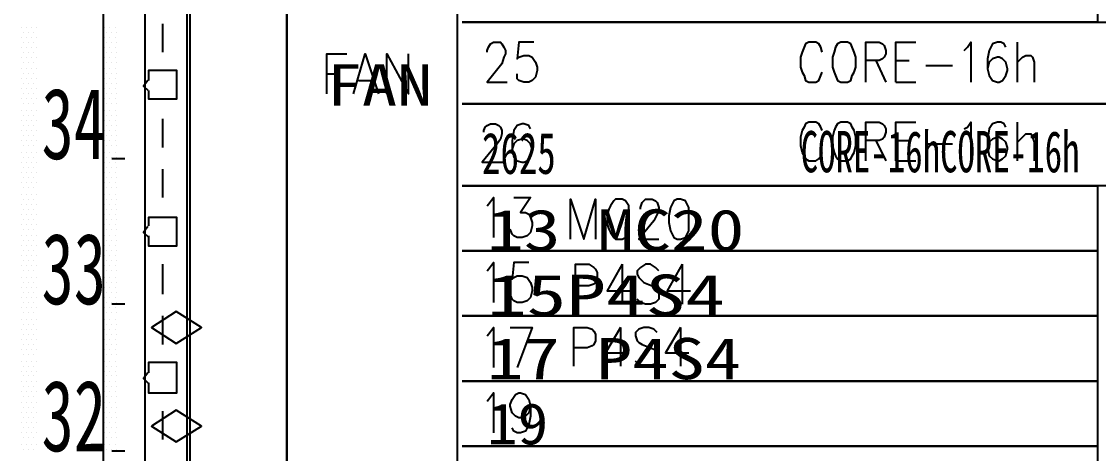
# Model space of a CAD drawing. Header units: metres. Extents: x 17 to 1264, y 17 to 859.
# Drawn here: x 307.7 to 400.7, y 512.3 to 549.6 of the extents above; entities that cross this region are included whole.
import ezdxf

# ---------------------------------------------------------------- set-up
doc = ezdxf.new("R2010")
doc.units = ezdxf.units.M
for name, color, linetype in [('LINES', 7, 'Continuous'), ('POLYLINES', 4, 'Continuous'), ('RECTS', 7, 'Continuous'), ('TEXTS', 3, 'Continuous')]:
    doc.layers.add(name, color=color, linetype=linetype)

msp = doc.modelspace()

# ---------------------------------------------------------------- linework, layer by layer
at = {"layer": 'LINES'}
for p, q in [((322.27, 121.54), (322.27, 716.83)), ((307.72, 549.07), (307.72, 549.07)), ((307.87, 548.64), (307.87, 548.64)), ((308.15, 549.07), (308.15, 549.07)), ((308.3, 548.64), (308.3, 548.64)), ((308.59, 549.07), (308.59, 549.07)), ((308.73, 548.64), (308.73, 548.64)), ((309.02, 549.07), (309.02, 549.07)), ((314.92, 549.07), (314.92, 549.07)), ((315.07, 548.64), (315.07, 548.64)), ((315.35, 549.07), (315.35, 549.07)), ((315.5, 548.64), (315.5, 548.64)), ((315.79, 549.07), (315.79, 549.07)), ((315.93, 548.64), (315.93, 548.64)), ((319.89, 549.36), (319.89, 546.91)), ((307.72, 548.21), (307.72, 548.21)), ((307.87, 547.78), (307.87, 547.78)), ((308.15, 548.21), (308.15, 548.21)), ((308.3, 547.78), (308.3, 547.78)), ((308.59, 548.21), (308.59, 548.21)), ((308.73, 547.78), (308.73, 547.78)), ((309.02, 548.21), (309.02, 548.21)), ((314.92, 548.21), (314.92, 548.21)), ((315.07, 547.78), (315.07, 547.78)), ((315.35, 548.21), (315.35, 548.21)), ((315.5, 547.78), (315.5, 547.78)), ((315.79, 548.21), (315.79, 548.21)), ((315.93, 547.78), (315.93, 547.78)), ((393.69, 544.32), (393.69, 547.78)), ((307.72, 547.34), (307.72, 547.34)), ((307.87, 546.91), (307.87, 546.91)), ((308.15, 547.34), (308.15, 547.34)), ((308.3, 546.91), (308.3, 546.91)), ((308.59, 547.34), (308.59, 547.34)), ((308.73, 546.91), (308.73, 546.91)), ((309.02, 547.34), (309.02, 547.34)), ((314.92, 547.34), (314.92, 547.34)), ((315.07, 546.91), (315.07, 546.91)), ((315.35, 547.34), (315.35, 547.34)), ((315.5, 546.91), (315.5, 546.91)), ((315.79, 547.34), (315.79, 547.34)), ((315.93, 546.91), (315.93, 546.91)), ((307.72, 546.48), (307.72, 546.48)), ((307.87, 546.05), (307.87, 546.05)), ((308.15, 546.48), (308.15, 546.48)), ((308.3, 546.05), (308.3, 546.05)), ((308.59, 546.48), (308.59, 546.48)), ((308.73, 546.05), (308.73, 546.05)), ((309.02, 546.48), (309.02, 546.48)), ((314.92, 546.48), (314.92, 546.48)), ((315.07, 546.05), (315.07, 546.05)), ((315.35, 546.48), (315.35, 546.48)), ((315.5, 546.05), (315.5, 546.05)), ((315.79, 546.48), (315.79, 546.48)), ((315.93, 546.05), (315.93, 546.05)), ((381.45, 546.19), (382.31, 544.32)), ((383.18, 546.19), (384.33, 546.19)), ((385.77, 545.76), (388.07, 545.76)), ((307.72, 545.47), (307.72, 545.47)), ((307.87, 545.04), (307.87, 545.04)), ((308.15, 545.47), (308.15, 545.47)), ((308.3, 545.04), (308.3, 545.04)), ((308.59, 545.47), (308.59, 545.47)), ((308.73, 545.04), (308.73, 545.04)), ((309.02, 545.47), (309.02, 545.47)), ((314.92, 545.47), (314.92, 545.47)), ((315.07, 545.04), (315.07, 545.04)), ((315.35, 545.47), (315.35, 545.47)), ((315.5, 545.04), (315.5, 545.04)), ((315.79, 545.47), (315.79, 545.47)), ((315.93, 545.04), (315.93, 545.04)), ((334.07, 545.04), (335.08, 545.04)), ((307.72, 544.61), (307.72, 544.61)), ((307.87, 544.18), (307.87, 544.18)), ((308.15, 544.61), (308.15, 544.61)), ((308.3, 544.18), (308.3, 544.18)), ((308.59, 544.61), (308.59, 544.61)), ((308.73, 544.18), (308.73, 544.18)), ((309.02, 544.61), (309.02, 544.61)), ((314.92, 544.61), (314.92, 544.61)), ((315.07, 544.18), (315.07, 544.18)), ((315.35, 544.61), (315.35, 544.61)), ((315.5, 544.18), (315.5, 544.18)), ((315.79, 544.61), (315.79, 544.61)), ((315.93, 544.18), (315.93, 544.18)), ((336.81, 544.46), (338.11, 544.46)), ((383.18, 544.32), (384.91, 544.32)), ((307.72, 543.74), (307.72, 543.74)), ((307.72, 542.88), (307.72, 542.88)), ((307.87, 543.31), (307.87, 543.31)), ((308.15, 543.74), (308.15, 543.74)), ((308.15, 542.88), (308.15, 542.88)), ((308.3, 543.31), (308.3, 543.31)), ((308.59, 543.74), (308.59, 543.74)), ((308.59, 542.88), (308.59, 542.88)), ((308.73, 543.31), (308.73, 543.31)), ((309.02, 543.74), (309.02, 543.74)), ((309.02, 542.88), (309.02, 542.88)), ((314.92, 543.74), (314.92, 543.74)), ((314.92, 542.88), (314.92, 542.88)), ((315.07, 543.31), (315.07, 543.31)), ((315.35, 543.74), (315.35, 543.74)), ((315.35, 542.88), (315.35, 542.88)), ((315.5, 543.31), (315.5, 543.31)), ((315.79, 543.74), (315.79, 543.74)), ((315.79, 542.88), (315.79, 542.88)), ((315.93, 543.31), (315.93, 543.31)), ((307.87, 542.45), (307.87, 542.45)), ((308.3, 542.45), (308.3, 542.45)), ((308.73, 542.45), (308.73, 542.45)), ((315.07, 542.45), (315.07, 542.45)), ((315.5, 542.45), (315.5, 542.45)), ((315.93, 542.45), (315.93, 542.45)), ((307.72, 541.87), (307.72, 541.87)), ((307.72, 541.01), (307.72, 541.01)), ((307.87, 541.44), (307.87, 541.44)), ((308.15, 541.87), (308.15, 541.87)), ((308.15, 541.01), (308.15, 541.01)), ((308.3, 541.44), (308.3, 541.44)), ((308.59, 541.87), (308.59, 541.87)), ((308.59, 541.01), (308.59, 541.01)), ((308.73, 541.44), (308.73, 541.44)), ((309.02, 541.87), (309.02, 541.87)), ((309.02, 541.01), (309.02, 541.01)), ((314.92, 541.87), (314.92, 541.87)), ((314.92, 541.01), (314.92, 541.01)), ((315.07, 541.44), (315.07, 541.44)), ((315.35, 541.87), (315.35, 541.87)), ((315.35, 541.01), (315.35, 541.01)), ((315.5, 541.44), (315.5, 541.44)), ((315.79, 541.87), (315.79, 541.87)), ((315.79, 541.01), (315.79, 541.01)), ((315.93, 541.44), (315.93, 541.44)), ((319.89, 541.15), (319.89, 538.7)), ((307.72, 540.14), (307.72, 540.14)), ((307.87, 540.58), (307.87, 540.58)), ((308.15, 540.14), (308.15, 540.14)), ((308.3, 540.58), (308.3, 540.58)), ((308.59, 540.14), (308.59, 540.14)), ((308.73, 540.58), (308.73, 540.58)), ((309.02, 540.14), (309.02, 540.14)), ((314.92, 540.14), (314.92, 540.14)), ((315.07, 540.58), (315.07, 540.58)), ((315.35, 540.14), (315.35, 540.14)), ((315.5, 540.58), (315.5, 540.58)), ((315.79, 540.14), (315.79, 540.14)), ((315.93, 540.58), (315.93, 540.58)), ((393.69, 537.55), (393.69, 540.86)), ((307.72, 539.28), (307.72, 539.28)), ((307.87, 539.71), (307.87, 539.71)), ((308.15, 539.28), (308.15, 539.28)), ((308.3, 539.71), (308.3, 539.71)), ((308.59, 539.28), (308.59, 539.28)), ((308.73, 539.71), (308.73, 539.71)), ((309.02, 539.28), (309.02, 539.28)), ((314.92, 539.28), (314.92, 539.28)), ((315.07, 539.71), (315.07, 539.71)), ((315.35, 539.28), (315.35, 539.28)), ((315.5, 539.71), (315.5, 539.71)), ((315.79, 539.28), (315.79, 539.28)), ((315.93, 539.71), (315.93, 539.71)), ((381.45, 539.28), (382.31, 537.55)), ((383.18, 539.28), (384.33, 539.28)), ((307.72, 538.27), (307.72, 538.27)), ((307.87, 538.85), (307.87, 538.85)), ((308.15, 538.27), (308.15, 538.27)), ((308.3, 538.85), (308.3, 538.85)), ((308.59, 538.27), (308.59, 538.27)), ((308.73, 538.85), (308.73, 538.85)), ((309.02, 538.27), (309.02, 538.27)), ((314.92, 538.27), (314.92, 538.27)), ((315.07, 538.85), (315.07, 538.85)), ((315.35, 538.27), (315.35, 538.27)), ((315.5, 538.85), (315.5, 538.85)), ((315.79, 538.27), (315.79, 538.27)), ((315.93, 538.85), (315.93, 538.85)), ((385.77, 538.99), (388.07, 538.99)), ((307.72, 537.41), (307.72, 537.41)), ((307.87, 537.84), (307.87, 537.84)), ((308.15, 537.41), (308.15, 537.41)), ((308.3, 537.84), (308.3, 537.84)), ((308.59, 537.41), (308.59, 537.41)), ((308.73, 537.84), (308.73, 537.84)), ((309.02, 537.41), (309.02, 537.41)), ((314.92, 537.41), (314.92, 537.41)), ((315.07, 537.84), (315.07, 537.84)), ((315.35, 537.41), (315.35, 537.41)), ((315.5, 537.84), (315.5, 537.84)), ((316.65, 537.7), (315.5, 537.7)), ((315.79, 537.41), (315.79, 537.41)), ((315.93, 537.84), (315.93, 537.84)), ((383.18, 537.55), (384.91, 537.55)), ((307.72, 536.54), (307.72, 536.54)), ((307.87, 536.98), (307.87, 536.98)), ((308.15, 536.54), (308.15, 536.54)), ((308.3, 536.98), (308.3, 536.98)), ((308.59, 536.54), (308.59, 536.54)), ((308.73, 536.98), (308.73, 536.98)), ((309.02, 536.54), (309.02, 536.54)), ((314.92, 536.54), (314.92, 536.54)), ((315.07, 536.98), (315.07, 536.98)), ((315.35, 536.54), (315.35, 536.54)), ((315.5, 536.98), (315.5, 536.98)), ((315.79, 536.54), (315.79, 536.54)), ((315.93, 536.98), (315.93, 536.98)), ((319.89, 536.83), (319.89, 534.38)), ((307.72, 535.68), (307.72, 535.68)), ((307.87, 536.11), (307.87, 536.11)), ((308.15, 535.68), (308.15, 535.68)), ((308.3, 536.11), (308.3, 536.11)), ((308.59, 535.68), (308.59, 535.68)), ((308.73, 536.11), (308.73, 536.11)), ((309.02, 535.68), (309.02, 535.68)), ((314.92, 535.68), (314.92, 535.68)), ((315.07, 536.11), (315.07, 536.11)), ((315.35, 535.68), (315.35, 535.68)), ((315.5, 536.11), (315.5, 536.11)), ((315.79, 535.68), (315.79, 535.68)), ((315.93, 536.11), (315.93, 536.11)), ((307.72, 534.67), (307.72, 534.67)), ((307.87, 535.25), (307.87, 535.25)), ((308.15, 534.67), (308.15, 534.67)), ((308.3, 535.25), (308.3, 535.25)), ((308.59, 534.67), (308.59, 534.67)), ((308.73, 535.25), (308.73, 535.25)), ((309.02, 534.67), (309.02, 534.67)), ((314.92, 534.67), (314.92, 534.67)), ((315.07, 535.25), (315.07, 535.25)), ((315.35, 534.67), (315.35, 534.67)), ((315.5, 535.25), (315.5, 535.25)), ((315.79, 534.67), (315.79, 534.67)), ((315.93, 535.25), (315.93, 535.25)), ((307.72, 533.81), (307.72, 533.81)), ((307.87, 534.24), (307.87, 534.24)), ((308.15, 533.81), (308.15, 533.81)), ((308.3, 534.24), (308.3, 534.24)), ((308.59, 533.81), (308.59, 533.81)), ((308.73, 534.24), (308.73, 534.24)), ((309.02, 533.81), (309.02, 533.81)), ((314.92, 533.81), (314.92, 533.81)), ((315.07, 534.24), (315.07, 534.24)), ((315.35, 533.81), (315.35, 533.81)), ((315.5, 534.24), (315.5, 534.24)), ((315.79, 533.81), (315.79, 533.81)), ((315.93, 534.24), (315.93, 534.24)), ((307.72, 532.94), (307.72, 532.94)), ((307.87, 533.38), (307.87, 533.38)), ((308.15, 532.94), (308.15, 532.94)), ((308.3, 533.38), (308.3, 533.38)), ((308.59, 532.94), (308.59, 532.94)), ((308.73, 533.38), (308.73, 533.38)), ((309.02, 532.94), (309.02, 532.94)), ((314.92, 532.94), (314.92, 532.94)), ((315.07, 533.38), (315.07, 533.38)), ((315.35, 532.94), (315.35, 532.94)), ((315.5, 533.38), (315.5, 533.38)), ((315.79, 532.94), (315.79, 532.94)), ((315.93, 533.38), (315.93, 533.38)), ((307.72, 532.08), (307.72, 532.08)), ((307.87, 532.51), (307.87, 532.51)), ((308.15, 532.08), (308.15, 532.08)), ((308.3, 532.51), (308.3, 532.51)), ((308.59, 532.08), (308.59, 532.08)), ((308.73, 532.51), (308.73, 532.51)), ((309.02, 532.08), (309.02, 532.08)), ((314.92, 532.08), (314.92, 532.08)), ((315.07, 532.51), (315.07, 532.51)), ((315.35, 532.08), (315.35, 532.08)), ((315.5, 532.51), (315.5, 532.51)), ((315.79, 532.08), (315.79, 532.08)), ((315.93, 532.51), (315.93, 532.51)), ((307.72, 531.07), (307.72, 531.07)), ((307.87, 531.65), (307.87, 531.65)), ((308.15, 531.07), (308.15, 531.07)), ((308.3, 531.65), (308.3, 531.65)), ((308.59, 531.07), (308.59, 531.07)), ((308.73, 531.65), (308.73, 531.65)), ((309.02, 531.07), (309.02, 531.07)), ((314.92, 531.07), (314.92, 531.07)), ((315.07, 531.65), (315.07, 531.65)), ((315.35, 531.07), (315.35, 531.07)), ((315.5, 531.65), (315.5, 531.65)), ((315.79, 531.07), (315.79, 531.07)), ((315.93, 531.65), (315.93, 531.65)), ((307.72, 530.21), (307.72, 530.21)), ((307.87, 530.64), (307.87, 530.64)), ((308.15, 530.21), (308.15, 530.21)), ((308.3, 530.64), (308.3, 530.64)), ((308.59, 530.21), (308.59, 530.21)), ((308.73, 530.64), (308.73, 530.64)), ((309.02, 530.21), (309.02, 530.21)), ((314.92, 530.21), (314.92, 530.21)), ((315.07, 530.64), (315.07, 530.64)), ((315.35, 530.21), (315.35, 530.21)), ((315.5, 530.64), (315.5, 530.64)), ((315.79, 530.21), (315.79, 530.21)), ((315.93, 530.64), (315.93, 530.64)), ((307.72, 529.34), (307.72, 529.34)), ((307.87, 529.78), (307.87, 529.78)), ((308.15, 529.34), (308.15, 529.34)), ((308.3, 529.78), (308.3, 529.78)), ((308.59, 529.34), (308.59, 529.34)), ((308.73, 529.78), (308.73, 529.78)), ((309.02, 529.34), (309.02, 529.34)), ((314.92, 529.34), (314.92, 529.34)), ((315.07, 529.78), (315.07, 529.78)), ((315.35, 529.34), (315.35, 529.34)), ((315.5, 529.78), (315.5, 529.78)), ((315.79, 529.34), (315.79, 529.34)), ((315.93, 529.78), (315.93, 529.78)), ((307.72, 528.48), (307.72, 528.48)), ((307.87, 528.91), (307.87, 528.91)), ((307.87, 528.05), (307.87, 528.05)), ((308.15, 528.48), (308.15, 528.48)), ((308.3, 528.91), (308.3, 528.91)), ((308.3, 528.05), (308.3, 528.05)), ((308.59, 528.48), (308.59, 528.48)), ((308.73, 528.91), (308.73, 528.91)), ((308.73, 528.05), (308.73, 528.05)), ((309.02, 528.48), (309.02, 528.48)), ((314.92, 528.48), (314.92, 528.48)), ((315.07, 528.91), (315.07, 528.91)), ((315.07, 528.05), (315.07, 528.05)), ((315.35, 528.48), (315.35, 528.48)), ((315.5, 528.91), (315.5, 528.91)), ((315.5, 528.05), (315.5, 528.05)), ((315.79, 528.48), (315.79, 528.48)), ((315.93, 528.91), (315.93, 528.91)), ((315.93, 528.05), (315.93, 528.05)), ((319.89, 528.62), (319.89, 526.03)), ((359.56, 528.62), (359.56, 525.17)), ((364.75, 528.62), (364.75, 525.17)), ((307.72, 527.47), (307.72, 527.47)), ((308.15, 527.47), (308.15, 527.47)), ((308.59, 527.47), (308.59, 527.47)), ((309.02, 527.47), (309.02, 527.47)), ((314.92, 527.47), (314.92, 527.47)), ((315.35, 527.47), (315.35, 527.47)), ((315.79, 527.47), (315.79, 527.47)), ((307.72, 526.61), (307.72, 526.61)), ((307.87, 527.04), (307.87, 527.04)), ((307.87, 526.18), (307.87, 526.18)), ((308.15, 526.61), (308.15, 526.61)), ((308.3, 527.04), (308.3, 527.04)), ((308.3, 526.18), (308.3, 526.18)), ((308.59, 526.61), (308.59, 526.61)), ((308.73, 527.04), (308.73, 527.04)), ((308.73, 526.18), (308.73, 526.18)), ((309.02, 526.61), (309.02, 526.61)), ((314.92, 526.61), (314.92, 526.61)), ((315.07, 527.04), (315.07, 527.04)), ((315.07, 526.18), (315.07, 526.18)), ((315.35, 526.61), (315.35, 526.61)), ((315.5, 527.04), (315.5, 527.04)), ((315.5, 526.18), (315.5, 526.18)), ((315.79, 526.61), (315.79, 526.61)), ((315.93, 527.04), (315.93, 527.04)), ((315.93, 526.18), (315.93, 526.18)), ((307.72, 525.74), (307.72, 525.74)), ((307.87, 525.31), (307.87, 525.31)), ((308.15, 525.74), (308.15, 525.74)), ((308.3, 525.31), (308.3, 525.31)), ((308.59, 525.74), (308.59, 525.74)), ((308.73, 525.31), (308.73, 525.31)), ((309.02, 525.74), (309.02, 525.74)), ((314.92, 525.74), (314.92, 525.74)), ((315.07, 525.31), (315.07, 525.31)), ((315.35, 525.74), (315.35, 525.74)), ((315.5, 525.31), (315.5, 525.31)), ((315.79, 525.74), (315.79, 525.74)), ((315.93, 525.31), (315.93, 525.31)), ((307.72, 524.88), (307.72, 524.88)), ((307.87, 524.45), (307.87, 524.45)), ((308.15, 524.88), (308.15, 524.88)), ((308.3, 524.45), (308.3, 524.45)), ((308.59, 524.88), (308.59, 524.88)), ((308.73, 524.45), (308.73, 524.45)), ((309.02, 524.88), (309.02, 524.88)), ((314.92, 524.88), (314.92, 524.88)), ((315.07, 524.45), (315.07, 524.45)), ((315.35, 524.88), (315.35, 524.88)), ((316.65, 525.17), (315.5, 525.17)), ((315.5, 524.45), (315.5, 524.45)), ((315.79, 524.88), (315.79, 524.88)), ((315.93, 524.45), (315.93, 524.45)), ((307.72, 523.87), (307.72, 523.87)), ((307.87, 523.44), (307.87, 523.44)), ((308.15, 523.87), (308.15, 523.87)), ((308.3, 523.44), (308.3, 523.44)), ((308.59, 523.87), (308.59, 523.87)), ((308.73, 523.44), (308.73, 523.44)), ((309.02, 523.87), (309.02, 523.87)), ((314.92, 523.87), (314.92, 523.87)), ((315.07, 523.44), (315.07, 523.44)), ((315.35, 523.87), (315.35, 523.87)), ((315.5, 523.44), (315.5, 523.44)), ((315.79, 523.87), (315.79, 523.87)), ((315.93, 523.44), (315.93, 523.44)), ((319.89, 524.16), (319.89, 521.71)), ((307.72, 523.01), (307.72, 523.01)), ((307.87, 522.58), (307.87, 522.58)), ((308.15, 523.01), (308.15, 523.01)), ((308.3, 522.58), (308.3, 522.58)), ((308.59, 523.01), (308.59, 523.01)), ((308.73, 522.58), (308.73, 522.58)), ((309.02, 523.01), (309.02, 523.01)), ((314.92, 523.01), (314.92, 523.01)), ((315.07, 522.58), (315.07, 522.58)), ((315.35, 523.01), (315.35, 523.01)), ((315.5, 522.58), (315.5, 522.58)), ((315.79, 523.01), (315.79, 523.01)), ((315.93, 522.58), (315.93, 522.58)), ((359.42, 523.15), (359.42, 519.84)), ((364.6, 523.15), (364.6, 519.84)), ((307.72, 522.14), (307.72, 522.14)), ((307.87, 521.71), (307.87, 521.71)), ((308.15, 522.14), (308.15, 522.14)), ((308.3, 521.71), (308.3, 521.71)), ((308.59, 522.14), (308.59, 522.14)), ((308.73, 521.71), (308.73, 521.71)), ((309.02, 522.14), (309.02, 522.14)), ((314.92, 522.14), (314.92, 522.14)), ((315.07, 521.71), (315.07, 521.71)), ((315.35, 522.14), (315.35, 522.14)), ((315.5, 521.71), (315.5, 521.71)), ((315.79, 522.14), (315.79, 522.14)), ((315.93, 521.71), (315.93, 521.71)), ((307.72, 521.28), (307.72, 521.28)), ((307.87, 520.85), (307.87, 520.85)), ((308.15, 521.28), (308.15, 521.28)), ((308.3, 520.85), (308.3, 520.85)), ((308.59, 521.28), (308.59, 521.28)), ((308.73, 520.85), (308.73, 520.85)), ((309.02, 521.28), (309.02, 521.28)), ((314.92, 521.28), (314.92, 521.28)), ((315.07, 520.85), (315.07, 520.85)), ((315.35, 521.28), (315.35, 521.28)), ((315.5, 520.85), (315.5, 520.85)), ((315.79, 521.28), (315.79, 521.28)), ((315.93, 520.85), (315.93, 520.85)), ((307.72, 520.27), (307.72, 520.27)), ((307.87, 519.84), (307.87, 519.84)), ((308.15, 520.27), (308.15, 520.27)), ((308.3, 519.84), (308.3, 519.84)), ((308.59, 520.27), (308.59, 520.27)), ((308.73, 519.84), (308.73, 519.84)), ((309.02, 520.27), (309.02, 520.27)), ((314.92, 520.27), (314.92, 520.27)), ((315.07, 519.84), (315.07, 519.84)), ((315.35, 520.27), (315.35, 520.27)), ((315.5, 519.84), (315.5, 519.84)), ((315.79, 520.27), (315.79, 520.27)), ((315.93, 519.84), (315.93, 519.84)), ((307.72, 519.41), (307.72, 519.41)), ((307.87, 518.98), (307.87, 518.98)), ((308.15, 519.41), (308.15, 519.41)), ((308.3, 518.98), (308.3, 518.98)), ((308.59, 519.41), (308.59, 519.41)), ((308.73, 518.98), (308.73, 518.98)), ((309.02, 519.41), (309.02, 519.41)), ((314.92, 519.41), (314.92, 519.41)), ((315.07, 518.98), (315.07, 518.98)), ((315.35, 519.41), (315.35, 519.41)), ((315.5, 518.98), (315.5, 518.98)), ((315.79, 519.41), (315.79, 519.41)), ((315.93, 518.98), (315.93, 518.98)), ((307.72, 518.54), (307.72, 518.54)), ((307.87, 518.11), (307.87, 518.11)), ((308.15, 518.54), (308.15, 518.54)), ((308.3, 518.11), (308.3, 518.11)), ((308.59, 518.54), (308.59, 518.54)), ((308.73, 518.11), (308.73, 518.11)), ((309.02, 518.54), (309.02, 518.54)), ((314.92, 518.54), (314.92, 518.54)), ((315.07, 518.11), (315.07, 518.11)), ((315.35, 518.54), (315.35, 518.54)), ((315.5, 518.11), (315.5, 518.11)), ((315.79, 518.54), (315.79, 518.54)), ((315.93, 518.11), (315.93, 518.11)), ((307.72, 517.68), (307.72, 517.68)), ((307.87, 517.25), (307.87, 517.25)), ((308.15, 517.68), (308.15, 517.68)), ((308.3, 517.25), (308.3, 517.25)), ((308.59, 517.68), (308.59, 517.68)), ((308.73, 517.25), (308.73, 517.25)), ((309.02, 517.68), (309.02, 517.68)), ((314.92, 517.68), (314.92, 517.68)), ((315.07, 517.25), (315.07, 517.25)), ((315.35, 517.68), (315.35, 517.68)), ((315.5, 517.25), (315.5, 517.25)), ((315.79, 517.68), (315.79, 517.68)), ((315.93, 517.25), (315.93, 517.25)), ((307.72, 516.67), (307.72, 516.67)), ((307.87, 516.24), (307.87, 516.24)), ((308.15, 516.67), (308.15, 516.67)), ((308.3, 516.24), (308.3, 516.24)), ((308.59, 516.67), (308.59, 516.67)), ((308.73, 516.24), (308.73, 516.24)), ((309.02, 516.67), (309.02, 516.67)), ((314.92, 516.67), (314.92, 516.67)), ((315.07, 516.24), (315.07, 516.24)), ((315.35, 516.67), (315.35, 516.67)), ((315.5, 516.24), (315.5, 516.24)), ((315.79, 516.67), (315.79, 516.67)), ((315.93, 516.24), (315.93, 516.24)), ((319.89, 515.95), (319.89, 513.5)), ((307.72, 515.81), (307.72, 515.81)), ((307.87, 515.38), (307.87, 515.38)), ((308.15, 515.81), (308.15, 515.81)), ((308.3, 515.38), (308.3, 515.38)), ((308.59, 515.81), (308.59, 515.81)), ((308.73, 515.38), (308.73, 515.38)), ((309.02, 515.81), (309.02, 515.81)), ((314.92, 515.81), (314.92, 515.81)), ((315.07, 515.38), (315.07, 515.38)), ((315.35, 515.81), (315.35, 515.81)), ((315.5, 515.38), (315.5, 515.38)), ((315.79, 515.81), (315.79, 515.81)), ((315.93, 515.38), (315.93, 515.38)), ((307.72, 514.94), (307.72, 514.94)), ((307.72, 514.08), (307.72, 514.08)), ((307.87, 514.51), (307.87, 514.51)), ((308.15, 514.94), (308.15, 514.94)), ((308.15, 514.08), (308.15, 514.08)), ((308.3, 514.51), (308.3, 514.51)), ((308.59, 514.94), (308.59, 514.94)), ((308.59, 514.08), (308.59, 514.08)), ((308.73, 514.51), (308.73, 514.51)), ((309.02, 514.94), (309.02, 514.94)), ((309.02, 514.08), (309.02, 514.08)), ((314.92, 514.94), (314.92, 514.94)), ((314.92, 514.08), (314.92, 514.08)), ((315.07, 514.51), (315.07, 514.51)), ((315.35, 514.94), (315.35, 514.94)), ((315.35, 514.08), (315.35, 514.08)), ((315.5, 514.51), (315.5, 514.51)), ((315.79, 514.94), (315.79, 514.94)), ((315.79, 514.08), (315.79, 514.08)), ((315.93, 514.51), (315.93, 514.51)), ((307.87, 513.65), (307.87, 513.65)), ((308.3, 513.65), (308.3, 513.65)), ((308.73, 513.65), (308.73, 513.65)), ((315.07, 513.65), (315.07, 513.65)), ((315.5, 513.65), (315.5, 513.65)), ((315.93, 513.65), (315.93, 513.65)), ((307.72, 513.07), (307.72, 513.07)), ((307.87, 512.64), (307.87, 512.64)), ((308.15, 513.07), (308.15, 513.07)), ((308.3, 512.64), (308.3, 512.64)), ((308.59, 513.07), (308.59, 513.07)), ((308.73, 512.64), (308.73, 512.64)), ((309.02, 513.07), (309.02, 513.07)), ((314.92, 513.07), (314.92, 513.07)), ((315.07, 512.64), (315.07, 512.64)), ((315.35, 513.07), (315.35, 513.07)), ((315.5, 512.64), (315.5, 512.64)), ((316.65, 512.5), (315.5, 512.5)), ((315.79, 513.07), (315.79, 513.07)), ((315.93, 512.64), (315.93, 512.64))]:
    msp.add_line(p, q, dxfattribs=at)
at = {"layer": 'POLYLINES'}
for points in [[(314.78, 716.83), (314.78, 574.85), (314.78, 121.54)], [(321.98, 699.55), (321.98, 560.59), (321.98, 121.54)], [(318.38, 585.22), (330.62, 585.36), (330.62, 500.11), (318.38, 500.11), (318.38, 585.22)], [(330.62, 585.36), (455.9, 585.36), (455.9, 499.82), (330.62, 500.11), (330.62, 585.36)], [(347.9, 546.91), (347.9, 547.06), (348.04, 547.34), (348.19, 547.63), (348.47, 547.78), (349.05, 547.78), (349.19, 547.63), (349.34, 547.34), (349.48, 547.06), (349.48, 546.77), (349.34, 546.48), (349.19, 545.9), (347.9, 544.32), (349.63, 544.32)], [(351.93, 547.78), (350.63, 547.78), (350.49, 546.34), (350.63, 546.48), (351.07, 546.62), (351.5, 546.62), (351.79, 546.48), (352.07, 546.05), (352.22, 545.62), (352.22, 545.33), (352.07, 544.75), (351.79, 544.46), (351.5, 544.32), (351.07, 544.32), (350.63, 544.46), (350.49, 544.61), (350.49, 545.04)], [(376.84, 546.91), (376.7, 547.34), (376.55, 547.63), (376.27, 547.78), (375.69, 547.78), (375.4, 547.63), (375.26, 547.34), (375.11, 546.91), (374.97, 546.48), (374.97, 545.62), (375.11, 545.18), (375.26, 544.9), (375.4, 544.46), (375.69, 544.32), (376.27, 544.32), (376.55, 544.46), (376.7, 544.9), (376.84, 545.18)], [(378.43, 547.78), (378.14, 547.63), (377.99, 547.34), (377.85, 546.91), (377.71, 546.48), (377.71, 545.62), (377.85, 545.18), (377.99, 544.9), (378.14, 544.46), (378.43, 544.32), (379, 544.32), (379.29, 544.46), (379.43, 544.9), (379.58, 545.18), (379.72, 545.62), (379.72, 546.48), (379.58, 546.91), (379.43, 547.34), (379.29, 547.63), (379, 547.78), (378.43, 547.78)], [(380.59, 544.32), (380.59, 547.78), (381.74, 547.78), (382.03, 547.63), (382.17, 547.49), (382.31, 547.06), (382.31, 546.77), (382.17, 546.48), (382.03, 546.34), (381.74, 546.19), (380.59, 546.19)], [(383.18, 544.32), (383.18, 547.78), (384.91, 547.78)], [(389.08, 547.06), (389.37, 547.34), (389.66, 547.78), (389.66, 544.32)], [(392.68, 547.34), (392.54, 547.63), (392.25, 547.78), (391.96, 547.78), (391.53, 547.63), (391.24, 547.06), (391.1, 546.34), (391.1, 545.47), (391.24, 544.9), (391.53, 544.46), (391.96, 544.32), (392.11, 544.32), (392.39, 544.46), (392.68, 544.9), (392.83, 545.33), (392.83, 545.47), (392.68, 546.05), (392.39, 546.34), (392.11, 546.48), (391.96, 546.48), (391.53, 546.34), (391.24, 546.05), (391.1, 545.47)], [(334.07, 543.31), (334.07, 546.77), (335.8, 546.77)], [(336.38, 543.31), (337.39, 546.77), (338.54, 543.31)], [(339.26, 543.31), (339.26, 546.77), (341.13, 543.31), (341.13, 546.77)], [(393.69, 546.05), (394.12, 546.48), (394.41, 546.62), (394.84, 546.62), (394.99, 546.48), (395.13, 546.05), (395.13, 544.32)], [(318.67, 543.6), (318.67, 542.88), (321.11, 542.88), (321.11, 545.33), (318.67, 545.33), (318.67, 544.46)], [(318.62, 544.48), (318.26, 543.98), (318.62, 543.63)], [(347.61, 540), (347.61, 540.14), (347.75, 540.43), (347.9, 540.58), (348.19, 540.72), (348.62, 540.72), (348.91, 540.58), (349.05, 540.43), (349.19, 540.14), (349.19, 539.86), (349.05, 539.42), (348.76, 538.99), (347.47, 537.41), (349.34, 537.41)], [(351.64, 540.29), (351.5, 540.58), (351.07, 540.72), (350.92, 540.72), (350.49, 540.58), (350.2, 540.14), (350.06, 539.28), (350.06, 538.56), (350.2, 537.84), (350.49, 537.55), (350.92, 537.41), (351.07, 537.41), (351.35, 537.55), (351.64, 537.84), (351.79, 538.27), (351.79, 538.56), (351.64, 538.99), (351.35, 539.28), (351.07, 539.42), (350.92, 539.42), (350.49, 539.28), (350.2, 538.99), (350.06, 538.56)], [(376.84, 540.14), (376.7, 540.43), (376.55, 540.72), (376.27, 540.86), (375.69, 540.86), (375.4, 540.72), (375.26, 540.43), (375.11, 540.14), (374.97, 539.57), (374.97, 538.85), (375.11, 538.27), (375.26, 537.98), (375.4, 537.7), (375.69, 537.55), (376.27, 537.55), (376.55, 537.7), (376.7, 537.98), (376.84, 538.27)], [(378.43, 540.86), (378.14, 540.72), (377.99, 540.43), (377.85, 540.14), (377.71, 539.57), (377.71, 538.85), (377.85, 538.27), (377.99, 537.98), (378.14, 537.7), (378.43, 537.55), (379, 537.55), (379.29, 537.7), (379.43, 537.98), (379.58, 538.27), (379.72, 538.85), (379.72, 539.57), (379.58, 540.14), (379.43, 540.43), (379.29, 540.72), (379, 540.86), (378.43, 540.86)], [(380.59, 537.55), (380.59, 540.86), (381.74, 540.86), (382.03, 540.72), (382.17, 540.58), (382.31, 540.29), (382.31, 540), (382.17, 539.57), (382.03, 539.42), (381.74, 539.28), (380.59, 539.28)], [(383.18, 537.55), (383.18, 540.86), (384.91, 540.86)], [(389.08, 540.29), (389.37, 540.43), (389.66, 540.86), (389.66, 537.55)], [(392.68, 540.43), (392.54, 540.72), (392.25, 540.86), (391.96, 540.86), (391.53, 540.72), (391.24, 540.29), (391.1, 539.42), (391.1, 538.7), (391.24, 537.98), (391.53, 537.7), (391.96, 537.55), (392.11, 537.55), (392.39, 537.7), (392.68, 537.98), (392.83, 538.56), (392.83, 538.7), (392.68, 539.14), (392.39, 539.42), (392.11, 539.57), (391.96, 539.57), (391.53, 539.42), (391.24, 539.14), (391.1, 538.7)], [(393.69, 539.14), (394.12, 539.57), (394.41, 539.86), (394.84, 539.86), (394.99, 539.57), (395.13, 539.14), (395.13, 537.55)], [(347.9, 533.66), (348.04, 533.81), (348.47, 534.38), (348.47, 530.93)], [(350.2, 534.38), (351.64, 534.38), (350.78, 533.09), (351.21, 533.09), (351.5, 532.94), (351.64, 532.66), (351.79, 532.22), (351.79, 531.94), (351.64, 531.36), (351.35, 531.07), (350.92, 530.93), (350.49, 530.93), (350.2, 531.07), (350.06, 531.22), (349.91, 531.65)], [(355.1, 530.78), (355.1, 534.24), (356.25, 530.78), (357.26, 534.24), (357.26, 530.78)], [(360.14, 533.38), (360.14, 533.66), (359.85, 534.1), (359.56, 534.24), (358.99, 534.24), (358.84, 534.1), (358.55, 533.66), (358.41, 533.38), (358.27, 532.94), (358.27, 532.08), (358.41, 531.65), (358.55, 531.36), (358.84, 530.93), (358.99, 530.78), (359.56, 530.78), (359.85, 530.93), (360.14, 531.36), (360.14, 531.65)], [(361.15, 533.38), (361.15, 533.52), (361.29, 533.95), (361.43, 534.1), (361.58, 534.24), (362.15, 534.24), (362.44, 534.1), (362.59, 533.95), (362.73, 533.52), (362.73, 533.23), (362.59, 532.94), (362.3, 532.37), (361, 530.78), (362.73, 530.78)], [(364.31, 534.24), (364.03, 534.1), (363.74, 533.52), (363.59, 532.8), (363.59, 532.22), (363.74, 531.5), (364.03, 530.93), (364.31, 530.78), (364.6, 530.78), (365.03, 530.93), (365.32, 531.5), (365.32, 532.22), (365.32, 532.8), (365.32, 533.52), (365.03, 534.1), (364.6, 534.24), (364.31, 534.24)], [(318.67, 531.07), (318.67, 530.21), (321.11, 530.21), (321.11, 532.66), (318.67, 532.66), (318.67, 531.94)], [(318.62, 531.86), (318.26, 531.37), (318.62, 531.01)], [(347.9, 528.05), (348.04, 528.19), (348.47, 528.77), (348.47, 525.31)], [(351.5, 528.77), (350.2, 528.77), (350.06, 527.33), (350.2, 527.47), (350.49, 527.62), (350.92, 527.62), (351.35, 527.47), (351.64, 527.04), (351.79, 526.61), (351.79, 526.32), (351.64, 525.74), (351.35, 525.46), (350.92, 525.31), (350.49, 525.31), (350.2, 525.46), (350.06, 525.6), (349.91, 526.03)], [(355.53, 525.17), (355.53, 528.62), (356.68, 528.62), (357.11, 528.34), (357.26, 528.19), (357.4, 527.9), (357.4, 527.47), (357.26, 527.04), (357.11, 526.9), (356.68, 526.75), (355.53, 526.75)], [(359.56, 528.62), (358.27, 526.32), (360.28, 526.32)], [(362.73, 528.05), (362.44, 528.34), (362.01, 528.62), (361.58, 528.62), (361.15, 528.34), (360.86, 528.05), (360.86, 527.76), (361, 527.47), (361.15, 527.33), (361.43, 527.04), (362.15, 526.75), (362.44, 526.61), (362.59, 526.46), (362.73, 526.18), (362.73, 525.6), (362.44, 525.31), (362.01, 525.17), (361.58, 525.17), (361.15, 525.31), (360.86, 525.6)], [(364.75, 528.62), (363.45, 526.32), (365.47, 526.32)], [(318.93, 523.16), (321.08, 521.79), (323.24, 523.16), (321.08, 524.53), (318.93, 523.16), (318.93, 523.16)], [(347.9, 522.43), (348.04, 522.58), (348.47, 523.15), (348.47, 519.7)], [(349.91, 523.15), (351.79, 523.15), (350.49, 519.7)], [(355.39, 519.84), (355.39, 523.15), (356.54, 523.15), (356.97, 523.01), (357.11, 522.86), (357.26, 522.58), (357.26, 522), (357.11, 521.71), (356.97, 521.57), (356.54, 521.42), (355.39, 521.42)], [(359.42, 523.15), (358.12, 520.99), (360.14, 520.99)], [(362.59, 522.72), (362.3, 523.01), (361.87, 523.15), (361.43, 523.15), (361, 523.01), (360.71, 522.72), (360.71, 522.43), (360.86, 522), (361, 521.86), (361.29, 521.71), (362.01, 521.42), (362.3, 521.28), (362.44, 521.14), (362.59, 520.7), (362.59, 520.27), (362.3, 519.98), (361.87, 519.84), (361.43, 519.84), (361, 519.98), (360.71, 520.27)], [(364.6, 523.15), (363.31, 520.99), (365.32, 520.99)], [(318.67, 518.4), (318.67, 517.54), (321.11, 517.54), (321.11, 520.13), (318.67, 520.13), (318.67, 519.26)], [(318.62, 519.25), (318.26, 518.75), (318.62, 518.4)], [(347.9, 516.82), (348.04, 516.96), (348.47, 517.54), (348.47, 514.08)], [(351.64, 516.38), (351.5, 515.81), (351.21, 515.52), (350.78, 515.38), (350.63, 515.38), (350.35, 515.52), (350.06, 515.81), (349.91, 516.38), (349.91, 516.53), (350.06, 516.96), (350.35, 517.39), (350.63, 517.54), (350.78, 517.54), (351.21, 517.39), (351.5, 516.96), (351.64, 516.38), (351.64, 515.52), (351.5, 514.8), (351.21, 514.22), (350.78, 514.08), (350.49, 514.08), (350.2, 514.22), (350.06, 514.51)], [(318.93, 514.66), (321.08, 513.29), (323.24, 514.66), (321.08, 516.04), (318.93, 514.66), (318.93, 514.66)]]:
    msp.add_lwpolyline(points, dxfattribs=at)
at = {"layer": 'RECTS'}
for points in [[(330.91, 585.36), (345.31, 585.36), (345.31, 501.7), (330.91, 501.7)], [(345.74, 555.12), (400.6, 555.12), (400.6, 549.5), (345.74, 549.5)], [(345.74, 549.5), (455.75, 549.5), (455.75, 542.45), (345.74, 542.45)], [(345.74, 542.45), (455.75, 542.45), (455.75, 535.39), (345.74, 535.39)], [(345.74, 535.39), (400.6, 535.39), (400.6, 529.78), (345.74, 529.78)], [(345.74, 529.78), (400.6, 529.78), (400.6, 524.16), (345.74, 524.16)], [(345.74, 524.16), (400.6, 524.16), (400.6, 518.54), (345.74, 518.54)], [(345.74, 518.54), (400.6, 518.54), (400.6, 512.93), (345.74, 512.93)], [(345.74, 512.93), (400.6, 512.93), (400.6, 507.46), (345.74, 507.46)]]:
    msp.add_lwpolyline(points, dxfattribs=at)

# ---------------------------------------------------------------- texts
at = {"layer": 'TEXTS'}
for s, height, width, p in [('FAN', 3.56, 1.25237, (334.07, 542.31)), ('34', 6.13, 0.666667, (309.45, 537.69)), ('CORE-16hCORE-16h', 3.56, 0.621056, (374.97, 536.55)), ('2625', 3.56, 0.656325, (347.47, 536.41)), ('13 MC20', 3.56, 1.3103, (347.9, 529.79)), ('33', 6.13, 0.666667, (309.45, 525.17)), ('15P4S4', 3.56, 1.41282, (347.9, 524.17)), ('17 P4S4', 3.56, 1.293782, (347.9, 518.7)), ('32', 6.13, 0.666667, (309.45, 512.49)), ('19', 3.56, 1.090475, (347.9, 513.08))]:
    msp.add_text(s, height=height, dxfattribs=dict(at, width=width)).set_placement(p)

doc.saveas('drawing.dxf')
